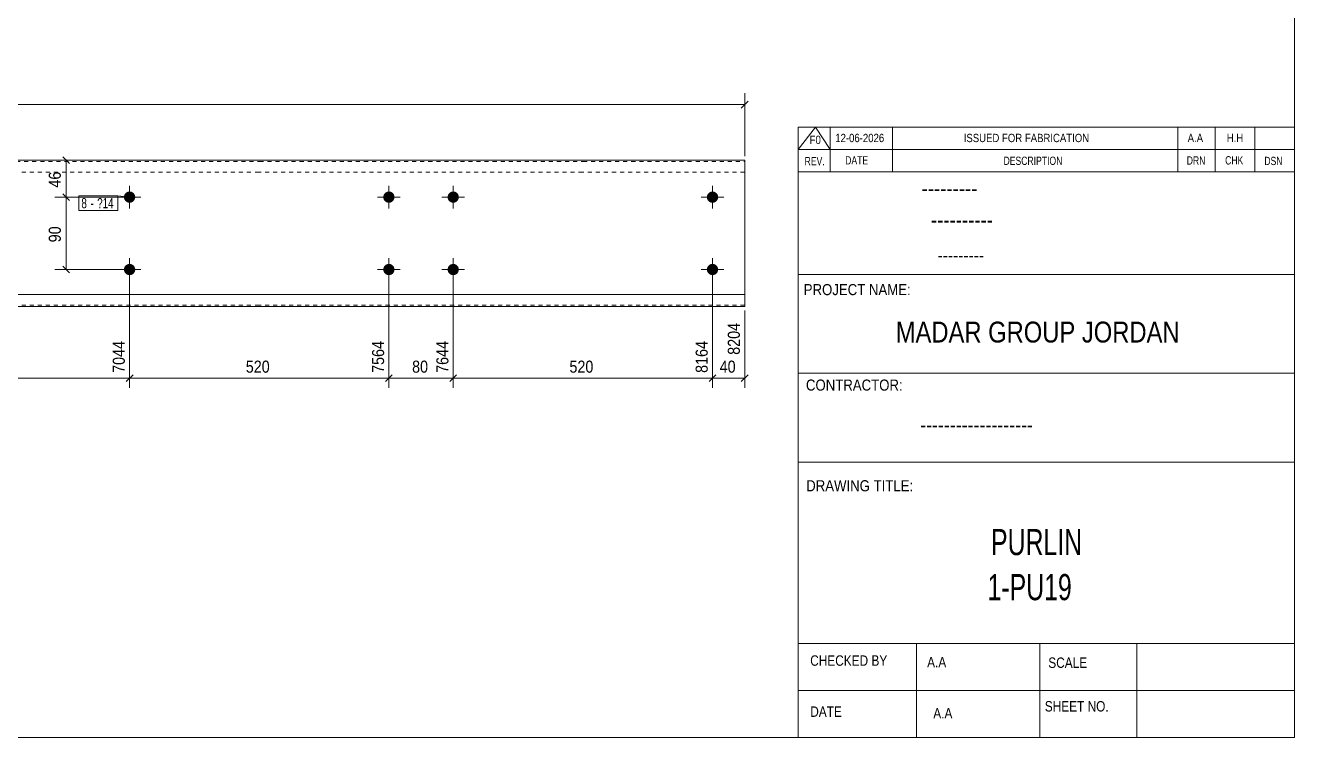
# Model space of a CAD drawing. Header units: millimetres. Extents: x 2 to 579, y 1 to 405.
# Drawn here: x 263.3 to 579, y 5 to 182.1 of the extents above; entities that cross this region are included whole.
import ezdxf

# ---------------------------------------------------------------- set-up
doc = ezdxf.new("R2010")
doc.units = ezdxf.units.MM
doc.linetypes.add('XKITLINE00', pattern=[0])
doc.linetypes.add('XKITLINE01', pattern=[4, 1, -1, 1, -1])
for name, color, linetype, lineweight in [('Bolt', 3, 'Continuous', 0), ('BoltMark', 7, 'Continuous', 0), ('Dimensions', 7, 'Continuous', 0), ('DrawingSheet', 5, 'Continuous', 0), ('OtherObjectType', 7, 'Continuous', 0), ('Part', 2, 'Continuous', 0)]:
    doc.layers.add(name, color=color, linetype=linetype, lineweight=lineweight)
doc.styles.add('@ARIAL_UNICODE_MS_BOLD', font='ARIAL.TTF')
doc.styles.add('ARIAL', font='ARIAL.TTF')
doc.styles.add('ARIAL_NARROW', font='ARIALN.TTF')
doc.styles.add('COMIC_SANS_MS_BOLD', font='COMICBD.TTF')
doc.styles.add('SWIS721_EX_BT', font='ARIAL.TTF')
doc.styles.add('SWISSE', font='ARIAL.TTF')

# ---------------------------------------------------------------- blocks, each defined once
blk = doc.blocks.new('*A4')
at = {"layer": 'Bolt'}
for points in [[(355.14, 139.35), (355.14, 139.31), (355.14, 139.28), (355.14, 139.24), (355.13, 139.21), (355.13, 139.17), (355.12, 139.14), (355.12, 139.11), (355.11, 139.07), (355.1, 139.04), (355.09, 139.01), (355.09, 138.97), (355.07, 138.94), (355.06, 138.91), (355.05, 138.88), (355.04, 138.84), (355.03, 138.81), (355.01, 138.78), (355, 138.75), (354.98, 138.72), (354.96, 138.69), (354.95, 138.66), (354.93, 138.63), (354.91, 138.6), (354.89, 138.57), (354.87, 138.55), (354.85, 138.52), (354.83, 138.49), (354.81, 138.47), (354.78, 138.44), (354.76, 138.41), (354.74, 138.39), (354.71, 138.37), (354.69, 138.34), (354.66, 138.32), (354.63, 138.3), (354.61, 138.28), (354.58, 138.25), (354.55, 138.23), (354.52, 138.22), (354.49, 138.2), (354.47, 138.18), (354.44, 138.16), (354.41, 138.14), (354.37, 138.13), (354.34, 138.11), (354.31, 138.1), (354.28, 138.09), (354.25, 138.07), (354.22, 138.06), (354.18, 138.05), (354.15, 138.04), (354.12, 138.03), (354.09, 138.02), (354.05, 138.01), (354.02, 138.01), (353.98, 138), (353.95, 137.99), (353.92, 137.99), (353.88, 137.99), (353.85, 137.98), (353.81, 137.98), (353.78, 137.98), (353.75, 137.98), (353.71, 137.98), (353.68, 137.98), (353.64, 137.98), (353.61, 137.99), (353.57, 137.99), (353.54, 137.99), (353.51, 138), (353.47, 138.01), (353.44, 138.01), (353.41, 138.02), (353.37, 138.03), (353.34, 138.04), (353.31, 138.05), (353.27, 138.06), (353.24, 138.07), (353.21, 138.09), (353.18, 138.1), (353.15, 138.11), (353.12, 138.13), (353.09, 138.14), (353.06, 138.16), (353.03, 138.18), (353, 138.2), (352.97, 138.22), (352.94, 138.23), (352.91, 138.25), (352.88, 138.28), (352.86, 138.3), (352.83, 138.32), (352.81, 138.34), (352.78, 138.37), (352.76, 138.39), (352.73, 138.41), (352.71, 138.44), (352.69, 138.47), (352.66, 138.49), (352.64, 138.52), (352.62, 138.55), (352.6, 138.57), (352.58, 138.6), (352.56, 138.63), (352.54, 138.66), (352.53, 138.69), (352.51, 138.72), (352.49, 138.75), (352.48, 138.78), (352.47, 138.81), (352.45, 138.84), (352.44, 138.88), (352.43, 138.91), (352.42, 138.94), (352.41, 138.97), (352.4, 139.01), (352.39, 139.04), (352.38, 139.07), (352.37, 139.11), (352.37, 139.14), (352.36, 139.17), (352.36, 139.21), (352.35, 139.24), (352.35, 139.28), (352.35, 139.31), (352.35, 139.35), (352.35, 139.38), (352.35, 139.41), (352.35, 139.45), (352.35, 139.48), (352.35, 139.52), (352.36, 139.55), (352.36, 139.58), (352.37, 139.62), (352.37, 139.65), (352.38, 139.69), (352.39, 139.72), (352.4, 139.75), (352.41, 139.79), (352.42, 139.82), (352.43, 139.85), (352.44, 139.88), (352.45, 139.92), (352.47, 139.95), (352.48, 139.98), (352.49, 140.01), (352.51, 140.04), (352.53, 140.07), (352.54, 140.1), (352.56, 140.13), (352.58, 140.16), (352.6, 140.19), (352.62, 140.21), (352.64, 140.24), (352.66, 140.27), (352.69, 140.29), (352.71, 140.32), (352.73, 140.34), (352.76, 140.37), (352.78, 140.39), (352.81, 140.42), (352.83, 140.44), (352.86, 140.46), (352.88, 140.48), (352.91, 140.5), (352.94, 140.52), (352.97, 140.54), (353, 140.56), (353.03, 140.58), (353.06, 140.6), (353.09, 140.61), (353.12, 140.63), (353.15, 140.65), (353.18, 140.66), (353.21, 140.67), (353.24, 140.69), (353.27, 140.7), (353.31, 140.71), (353.34, 140.72), (353.37, 140.73), (353.41, 140.74), (353.44, 140.75), (353.47, 140.75), (353.51, 140.76), (353.54, 140.76), (353.57, 140.77), (353.61, 140.77), (353.64, 140.78), (353.68, 140.78), (353.71, 140.78), (353.75, 140.78), (353.78, 140.78), (353.81, 140.78), (353.85, 140.78), (353.88, 140.77), (353.92, 140.77), (353.95, 140.76), (353.98, 140.76), (354.02, 140.75), (354.05, 140.75), (354.09, 140.74), (354.12, 140.73), (354.15, 140.72), (354.18, 140.71), (354.22, 140.7), (354.25, 140.69), (354.28, 140.67), (354.31, 140.66), (354.34, 140.65), (354.37, 140.63), (354.41, 140.61), (354.44, 140.6), (354.47, 140.58), (354.49, 140.56), (354.52, 140.54), (354.55, 140.52), (354.58, 140.5), (354.61, 140.48), (354.63, 140.46), (354.66, 140.44), (354.69, 140.42), (354.71, 140.39), (354.74, 140.37), (354.76, 140.34), (354.78, 140.32), (354.81, 140.29), (354.83, 140.27), (354.85, 140.24), (354.87, 140.21), (354.89, 140.19), (354.91, 140.16), (354.93, 140.13), (354.95, 140.1), (354.96, 140.07), (354.98, 140.04), (355, 140.01), (355.01, 139.98), (355.03, 139.95), (355.04, 139.92), (355.05, 139.88), (355.06, 139.85), (355.07, 139.82), (355.09, 139.79), (355.09, 139.75), (355.1, 139.72), (355.11, 139.69), (355.12, 139.65), (355.12, 139.62), (355.13, 139.58), (355.13, 139.55), (355.14, 139.52), (355.14, 139.48), (355.14, 139.45), (355.14, 139.41), (355.15, 139.38)], [(371.14, 139.35), (371.14, 139.31), (371.14, 139.28), (371.14, 139.24), (371.13, 139.21), (371.13, 139.17), (371.12, 139.14), (371.12, 139.11), (371.11, 139.07), (371.1, 139.04), (371.09, 139.01), (371.09, 138.97), (371.07, 138.94), (371.06, 138.91), (371.05, 138.88), (371.04, 138.84), (371.03, 138.81), (371.01, 138.78), (371, 138.75), (370.98, 138.72), (370.96, 138.69), (370.95, 138.66), (370.93, 138.63), (370.91, 138.6), (370.89, 138.57), (370.87, 138.55), (370.85, 138.52), (370.83, 138.49), (370.81, 138.47), (370.78, 138.44), (370.76, 138.41), (370.74, 138.39), (370.71, 138.37), (370.69, 138.34), (370.66, 138.32), (370.63, 138.3), (370.61, 138.28), (370.58, 138.25), (370.55, 138.23), (370.52, 138.22), (370.49, 138.2), (370.47, 138.18), (370.44, 138.16), (370.41, 138.14), (370.37, 138.13), (370.34, 138.11), (370.31, 138.1), (370.28, 138.09), (370.25, 138.07), (370.22, 138.06), (370.18, 138.05), (370.15, 138.04), (370.12, 138.03), (370.09, 138.02), (370.05, 138.01), (370.02, 138.01), (369.98, 138), (369.95, 137.99), (369.92, 137.99), (369.88, 137.99), (369.85, 137.98), (369.81, 137.98), (369.78, 137.98), (369.75, 137.98), (369.71, 137.98), (369.68, 137.98), (369.64, 137.98), (369.61, 137.99), (369.57, 137.99), (369.54, 137.99), (369.51, 138), (369.47, 138.01), (369.44, 138.01), (369.41, 138.02), (369.37, 138.03), (369.34, 138.04), (369.31, 138.05), (369.27, 138.06), (369.24, 138.07), (369.21, 138.09), (369.18, 138.1), (369.15, 138.11), (369.12, 138.13), (369.09, 138.14), (369.06, 138.16), (369.03, 138.18), (369, 138.2), (368.97, 138.22), (368.94, 138.23), (368.91, 138.25), (368.88, 138.28), (368.86, 138.3), (368.83, 138.32), (368.81, 138.34), (368.78, 138.37), (368.76, 138.39), (368.73, 138.41), (368.71, 138.44), (368.69, 138.47), (368.66, 138.49), (368.64, 138.52), (368.62, 138.55), (368.6, 138.57), (368.58, 138.6), (368.56, 138.63), (368.54, 138.66), (368.53, 138.69), (368.51, 138.72), (368.49, 138.75), (368.48, 138.78), (368.47, 138.81), (368.45, 138.84), (368.44, 138.88), (368.43, 138.91), (368.42, 138.94), (368.41, 138.97), (368.4, 139.01), (368.39, 139.04), (368.38, 139.07), (368.37, 139.11), (368.37, 139.14), (368.36, 139.17), (368.36, 139.21), (368.35, 139.24), (368.35, 139.28), (368.35, 139.31), (368.35, 139.35), (368.35, 139.38), (368.35, 139.41), (368.35, 139.45), (368.35, 139.48), (368.35, 139.52), (368.36, 139.55), (368.36, 139.58), (368.37, 139.62), (368.37, 139.65), (368.38, 139.69), (368.39, 139.72), (368.4, 139.75), (368.41, 139.79), (368.42, 139.82), (368.43, 139.85), (368.44, 139.88), (368.45, 139.92), (368.47, 139.95), (368.48, 139.98), (368.49, 140.01), (368.51, 140.04), (368.53, 140.07), (368.54, 140.1), (368.56, 140.13), (368.58, 140.16), (368.6, 140.19), (368.62, 140.21), (368.64, 140.24), (368.66, 140.27), (368.69, 140.29), (368.71, 140.32), (368.73, 140.34), (368.76, 140.37), (368.78, 140.39), (368.81, 140.42), (368.83, 140.44), (368.86, 140.46), (368.88, 140.48), (368.91, 140.5), (368.94, 140.52), (368.97, 140.54), (369, 140.56), (369.03, 140.58), (369.06, 140.6), (369.09, 140.61), (369.12, 140.63), (369.15, 140.65), (369.18, 140.66), (369.21, 140.67), (369.24, 140.69), (369.27, 140.7), (369.31, 140.71), (369.34, 140.72), (369.37, 140.73), (369.41, 140.74), (369.44, 140.75), (369.47, 140.75), (369.51, 140.76), (369.54, 140.76), (369.57, 140.77), (369.61, 140.77), (369.64, 140.78), (369.68, 140.78), (369.71, 140.78), (369.75, 140.78), (369.78, 140.78), (369.81, 140.78), (369.85, 140.78), (369.88, 140.77), (369.92, 140.77), (369.95, 140.76), (369.98, 140.76), (370.02, 140.75), (370.05, 140.75), (370.09, 140.74), (370.12, 140.73), (370.15, 140.72), (370.18, 140.71), (370.22, 140.7), (370.25, 140.69), (370.28, 140.67), (370.31, 140.66), (370.34, 140.65), (370.37, 140.63), (370.41, 140.61), (370.44, 140.6), (370.47, 140.58), (370.49, 140.56), (370.52, 140.54), (370.55, 140.52), (370.58, 140.5), (370.61, 140.48), (370.63, 140.46), (370.66, 140.44), (370.69, 140.42), (370.71, 140.39), (370.74, 140.37), (370.76, 140.34), (370.78, 140.32), (370.81, 140.29), (370.83, 140.27), (370.85, 140.24), (370.87, 140.21), (370.89, 140.19), (370.91, 140.16), (370.93, 140.13), (370.95, 140.1), (370.96, 140.07), (370.98, 140.04), (371, 140.01), (371.01, 139.98), (371.03, 139.95), (371.04, 139.92), (371.05, 139.88), (371.06, 139.85), (371.07, 139.82), (371.09, 139.79), (371.09, 139.75), (371.1, 139.72), (371.11, 139.69), (371.12, 139.65), (371.12, 139.62), (371.13, 139.58), (371.13, 139.55), (371.14, 139.52), (371.14, 139.48), (371.14, 139.45), (371.14, 139.41), (371.15, 139.38)], [(355.14, 121.35), (355.14, 121.31), (355.14, 121.28), (355.14, 121.24), (355.13, 121.21), (355.13, 121.17), (355.12, 121.14), (355.12, 121.11), (355.11, 121.07), (355.1, 121.04), (355.09, 121.01), (355.09, 120.97), (355.07, 120.94), (355.06, 120.91), (355.05, 120.88), (355.04, 120.84), (355.03, 120.81), (355.01, 120.78), (355, 120.75), (354.98, 120.72), (354.96, 120.69), (354.95, 120.66), (354.93, 120.63), (354.91, 120.6), (354.89, 120.57), (354.87, 120.55), (354.85, 120.52), (354.83, 120.49), (354.81, 120.47), (354.78, 120.44), (354.76, 120.41), (354.74, 120.39), (354.71, 120.37), (354.69, 120.34), (354.66, 120.32), (354.63, 120.3), (354.61, 120.28), (354.58, 120.25), (354.55, 120.23), (354.52, 120.22), (354.49, 120.2), (354.47, 120.18), (354.44, 120.16), (354.41, 120.14), (354.37, 120.13), (354.34, 120.11), (354.31, 120.1), (354.28, 120.09), (354.25, 120.07), (354.22, 120.06), (354.18, 120.05), (354.15, 120.04), (354.12, 120.03), (354.09, 120.02), (354.05, 120.01), (354.02, 120.01), (353.98, 120), (353.95, 119.99), (353.92, 119.99), (353.88, 119.99), (353.85, 119.98), (353.81, 119.98), (353.78, 119.98), (353.75, 119.98), (353.71, 119.98), (353.68, 119.98), (353.64, 119.98), (353.61, 119.99), (353.57, 119.99), (353.54, 119.99), (353.51, 120), (353.47, 120.01), (353.44, 120.01), (353.41, 120.02), (353.37, 120.03), (353.34, 120.04), (353.31, 120.05), (353.27, 120.06), (353.24, 120.07), (353.21, 120.09), (353.18, 120.1), (353.15, 120.11), (353.12, 120.13), (353.09, 120.14), (353.06, 120.16), (353.03, 120.18), (353, 120.2), (352.97, 120.22), (352.94, 120.23), (352.91, 120.25), (352.88, 120.28), (352.86, 120.3), (352.83, 120.32), (352.81, 120.34), (352.78, 120.37), (352.76, 120.39), (352.73, 120.41), (352.71, 120.44), (352.69, 120.47), (352.66, 120.49), (352.64, 120.52), (352.62, 120.55), (352.6, 120.57), (352.58, 120.6), (352.56, 120.63), (352.54, 120.66), (352.53, 120.69), (352.51, 120.72), (352.49, 120.75), (352.48, 120.78), (352.47, 120.81), (352.45, 120.84), (352.44, 120.88), (352.43, 120.91), (352.42, 120.94), (352.41, 120.97), (352.4, 121.01), (352.39, 121.04), (352.38, 121.07), (352.37, 121.11), (352.37, 121.14), (352.36, 121.17), (352.36, 121.21), (352.35, 121.24), (352.35, 121.28), (352.35, 121.31), (352.35, 121.35), (352.35, 121.38), (352.35, 121.41), (352.35, 121.45), (352.35, 121.48), (352.35, 121.52), (352.36, 121.55), (352.36, 121.58), (352.37, 121.62), (352.37, 121.65), (352.38, 121.69), (352.39, 121.72), (352.4, 121.75), (352.41, 121.79), (352.42, 121.82), (352.43, 121.85), (352.44, 121.88), (352.45, 121.92), (352.47, 121.95), (352.48, 121.98), (352.49, 122.01), (352.51, 122.04), (352.53, 122.07), (352.54, 122.1), (352.56, 122.13), (352.58, 122.16), (352.6, 122.19), (352.62, 122.21), (352.64, 122.24), (352.66, 122.27), (352.69, 122.29), (352.71, 122.32), (352.73, 122.34), (352.76, 122.37), (352.78, 122.39), (352.81, 122.42), (352.83, 122.44), (352.86, 122.46), (352.88, 122.48), (352.91, 122.5), (352.94, 122.52), (352.97, 122.54), (353, 122.56), (353.03, 122.58), (353.06, 122.6), (353.09, 122.61), (353.12, 122.63), (353.15, 122.65), (353.18, 122.66), (353.21, 122.67), (353.24, 122.69), (353.27, 122.7), (353.31, 122.71), (353.34, 122.72), (353.37, 122.73), (353.41, 122.74), (353.44, 122.75), (353.47, 122.75), (353.51, 122.76), (353.54, 122.76), (353.57, 122.77), (353.61, 122.77), (353.64, 122.78), (353.68, 122.78), (353.71, 122.78), (353.75, 122.78), (353.78, 122.78), (353.81, 122.78), (353.85, 122.78), (353.88, 122.77), (353.92, 122.77), (353.95, 122.76), (353.98, 122.76), (354.02, 122.75), (354.05, 122.75), (354.09, 122.74), (354.12, 122.73), (354.15, 122.72), (354.18, 122.71), (354.22, 122.7), (354.25, 122.69), (354.28, 122.67), (354.31, 122.66), (354.34, 122.65), (354.37, 122.63), (354.41, 122.61), (354.44, 122.6), (354.47, 122.58), (354.49, 122.56), (354.52, 122.54), (354.55, 122.52), (354.58, 122.5), (354.61, 122.48), (354.63, 122.46), (354.66, 122.44), (354.69, 122.42), (354.71, 122.39), (354.74, 122.37), (354.76, 122.34), (354.78, 122.32), (354.81, 122.29), (354.83, 122.27), (354.85, 122.24), (354.87, 122.21), (354.89, 122.19), (354.91, 122.16), (354.93, 122.13), (354.95, 122.1), (354.96, 122.07), (354.98, 122.04), (355, 122.01), (355.01, 121.98), (355.03, 121.95), (355.04, 121.92), (355.05, 121.88), (355.06, 121.85), (355.07, 121.82), (355.09, 121.79), (355.09, 121.75), (355.1, 121.72), (355.11, 121.69), (355.12, 121.65), (355.12, 121.62), (355.13, 121.58), (355.13, 121.55), (355.14, 121.52), (355.14, 121.48), (355.14, 121.45), (355.14, 121.41), (355.15, 121.38)], [(371.14, 121.35), (371.14, 121.31), (371.14, 121.28), (371.14, 121.24), (371.13, 121.21), (371.13, 121.17), (371.12, 121.14), (371.12, 121.11), (371.11, 121.07), (371.1, 121.04), (371.09, 121.01), (371.09, 120.97), (371.07, 120.94), (371.06, 120.91), (371.05, 120.88), (371.04, 120.84), (371.03, 120.81), (371.01, 120.78), (371, 120.75), (370.98, 120.72), (370.96, 120.69), (370.95, 120.66), (370.93, 120.63), (370.91, 120.6), (370.89, 120.57), (370.87, 120.55), (370.85, 120.52), (370.83, 120.49), (370.81, 120.47), (370.78, 120.44), (370.76, 120.41), (370.74, 120.39), (370.71, 120.37), (370.69, 120.34), (370.66, 120.32), (370.63, 120.3), (370.61, 120.28), (370.58, 120.25), (370.55, 120.23), (370.52, 120.22), (370.49, 120.2), (370.47, 120.18), (370.44, 120.16), (370.41, 120.14), (370.37, 120.13), (370.34, 120.11), (370.31, 120.1), (370.28, 120.09), (370.25, 120.07), (370.22, 120.06), (370.18, 120.05), (370.15, 120.04), (370.12, 120.03), (370.09, 120.02), (370.05, 120.01), (370.02, 120.01), (369.98, 120), (369.95, 119.99), (369.92, 119.99), (369.88, 119.99), (369.85, 119.98), (369.81, 119.98), (369.78, 119.98), (369.75, 119.98), (369.71, 119.98), (369.68, 119.98), (369.64, 119.98), (369.61, 119.99), (369.57, 119.99), (369.54, 119.99), (369.51, 120), (369.47, 120.01), (369.44, 120.01), (369.41, 120.02), (369.37, 120.03), (369.34, 120.04), (369.31, 120.05), (369.27, 120.06), (369.24, 120.07), (369.21, 120.09), (369.18, 120.1), (369.15, 120.11), (369.12, 120.13), (369.09, 120.14), (369.06, 120.16), (369.03, 120.18), (369, 120.2), (368.97, 120.22), (368.94, 120.23), (368.91, 120.25), (368.88, 120.28), (368.86, 120.3), (368.83, 120.32), (368.81, 120.34), (368.78, 120.37), (368.76, 120.39), (368.73, 120.41), (368.71, 120.44), (368.69, 120.47), (368.66, 120.49), (368.64, 120.52), (368.62, 120.55), (368.6, 120.57), (368.58, 120.6), (368.56, 120.63), (368.54, 120.66), (368.53, 120.69), (368.51, 120.72), (368.49, 120.75), (368.48, 120.78), (368.47, 120.81), (368.45, 120.84), (368.44, 120.88), (368.43, 120.91), (368.42, 120.94), (368.41, 120.97), (368.4, 121.01), (368.39, 121.04), (368.38, 121.07), (368.37, 121.11), (368.37, 121.14), (368.36, 121.17), (368.36, 121.21), (368.35, 121.24), (368.35, 121.28), (368.35, 121.31), (368.35, 121.35), (368.35, 121.38), (368.35, 121.41), (368.35, 121.45), (368.35, 121.48), (368.35, 121.52), (368.36, 121.55), (368.36, 121.58), (368.37, 121.62), (368.37, 121.65), (368.38, 121.69), (368.39, 121.72), (368.4, 121.75), (368.41, 121.79), (368.42, 121.82), (368.43, 121.85), (368.44, 121.88), (368.45, 121.92), (368.47, 121.95), (368.48, 121.98), (368.49, 122.01), (368.51, 122.04), (368.53, 122.07), (368.54, 122.1), (368.56, 122.13), (368.58, 122.16), (368.6, 122.19), (368.62, 122.21), (368.64, 122.24), (368.66, 122.27), (368.69, 122.29), (368.71, 122.32), (368.73, 122.34), (368.76, 122.37), (368.78, 122.39), (368.81, 122.42), (368.83, 122.44), (368.86, 122.46), (368.88, 122.48), (368.91, 122.5), (368.94, 122.52), (368.97, 122.54), (369, 122.56), (369.03, 122.58), (369.06, 122.6), (369.09, 122.61), (369.12, 122.63), (369.15, 122.65), (369.18, 122.66), (369.21, 122.67), (369.24, 122.69), (369.27, 122.7), (369.31, 122.71), (369.34, 122.72), (369.37, 122.73), (369.41, 122.74), (369.44, 122.75), (369.47, 122.75), (369.51, 122.76), (369.54, 122.76), (369.57, 122.77), (369.61, 122.77), (369.64, 122.78), (369.68, 122.78), (369.71, 122.78), (369.75, 122.78), (369.78, 122.78), (369.81, 122.78), (369.85, 122.78), (369.88, 122.77), (369.92, 122.77), (369.95, 122.76), (369.98, 122.76), (370.02, 122.75), (370.05, 122.75), (370.09, 122.74), (370.12, 122.73), (370.15, 122.72), (370.18, 122.71), (370.22, 122.7), (370.25, 122.69), (370.28, 122.67), (370.31, 122.66), (370.34, 122.65), (370.37, 122.63), (370.41, 122.61), (370.44, 122.6), (370.47, 122.58), (370.49, 122.56), (370.52, 122.54), (370.55, 122.52), (370.58, 122.5), (370.61, 122.48), (370.63, 122.46), (370.66, 122.44), (370.69, 122.42), (370.71, 122.39), (370.74, 122.37), (370.76, 122.34), (370.78, 122.32), (370.81, 122.29), (370.83, 122.27), (370.85, 122.24), (370.87, 122.21), (370.89, 122.19), (370.91, 122.16), (370.93, 122.13), (370.95, 122.1), (370.96, 122.07), (370.98, 122.04), (371, 122.01), (371.01, 121.98), (371.03, 121.95), (371.04, 121.92), (371.05, 121.88), (371.06, 121.85), (371.07, 121.82), (371.09, 121.79), (371.09, 121.75), (371.1, 121.72), (371.11, 121.69), (371.12, 121.65), (371.12, 121.62), (371.13, 121.58), (371.13, 121.55), (371.14, 121.52), (371.14, 121.48), (371.14, 121.45), (371.14, 121.41), (371.15, 121.38)]]:
    blk.add_hatch(color=3, dxfattribs=at).paths.add_polyline_path(points, flags=17)
at = {"layer": 'Bolt', "color": 3, "linetype": 'XKITLINE00', "lineweight": 0}
for p, q in [((353.75, 142.18), (353.75, 136.58)), ((369.75, 142.18), (369.75, 136.58)), ((356.55, 139.38), (350.95, 139.38)), ((372.55, 139.38), (366.95, 139.38)), ((353.75, 124.18), (353.75, 118.58)), ((369.75, 124.18), (369.75, 118.58)), ((356.55, 121.38), (350.95, 121.38)), ((372.55, 121.38), (366.95, 121.38))]:
    blk.add_line(p, q, dxfattribs=at)
blk = doc.blocks.new('*A5')
at = {"layer": 'Bolt'}
for points in [[(290.66, 139.35), (290.66, 139.31), (290.65, 139.28), (290.65, 139.24), (290.65, 139.21), (290.64, 139.17), (290.64, 139.14), (290.63, 139.11), (290.62, 139.07), (290.62, 139.04), (290.61, 139.01), (290.6, 138.97), (290.59, 138.94), (290.58, 138.91), (290.56, 138.88), (290.55, 138.84), (290.54, 138.81), (290.52, 138.78), (290.51, 138.75), (290.49, 138.72), (290.48, 138.69), (290.46, 138.66), (290.44, 138.63), (290.42, 138.6), (290.4, 138.57), (290.38, 138.55), (290.36, 138.52), (290.34, 138.49), (290.32, 138.47), (290.29, 138.44), (290.27, 138.41), (290.25, 138.39), (290.22, 138.37), (290.2, 138.34), (290.17, 138.32), (290.15, 138.3), (290.12, 138.28), (290.09, 138.25), (290.06, 138.23), (290.04, 138.22), (290.01, 138.2), (289.98, 138.18), (289.95, 138.16), (289.92, 138.14), (289.89, 138.13), (289.86, 138.11), (289.82, 138.1), (289.79, 138.09), (289.76, 138.07), (289.73, 138.06), (289.7, 138.05), (289.66, 138.04), (289.63, 138.03), (289.6, 138.02), (289.56, 138.01), (289.53, 138.01), (289.5, 138), (289.46, 137.99), (289.43, 137.99), (289.39, 137.99), (289.36, 137.98), (289.33, 137.98), (289.29, 137.98), (289.26, 137.98), (289.22, 137.98), (289.19, 137.98), (289.15, 137.98), (289.12, 137.99), (289.09, 137.99), (289.05, 137.99), (289.02, 138), (288.98, 138.01), (288.95, 138.01), (288.92, 138.02), (288.88, 138.03), (288.85, 138.04), (288.82, 138.05), (288.79, 138.06), (288.75, 138.07), (288.72, 138.09), (288.69, 138.1), (288.66, 138.11), (288.63, 138.13), (288.6, 138.14), (288.57, 138.16), (288.54, 138.18), (288.51, 138.2), (288.48, 138.22), (288.45, 138.23), (288.42, 138.25), (288.4, 138.28), (288.37, 138.3), (288.34, 138.32), (288.32, 138.34), (288.29, 138.37), (288.27, 138.39), (288.24, 138.41), (288.22, 138.44), (288.2, 138.47), (288.18, 138.49), (288.15, 138.52), (288.13, 138.55), (288.11, 138.57), (288.09, 138.6), (288.07, 138.63), (288.06, 138.66), (288.04, 138.69), (288.02, 138.72), (288.01, 138.75), (287.99, 138.78), (287.98, 138.81), (287.96, 138.84), (287.95, 138.88), (287.94, 138.91), (287.93, 138.94), (287.92, 138.97), (287.91, 139.01), (287.9, 139.04), (287.89, 139.07), (287.88, 139.11), (287.88, 139.14), (287.87, 139.17), (287.87, 139.21), (287.86, 139.24), (287.86, 139.28), (287.86, 139.31), (287.86, 139.35), (287.86, 139.38), (287.86, 139.41), (287.86, 139.45), (287.86, 139.48), (287.86, 139.52), (287.87, 139.55), (287.87, 139.58), (287.88, 139.62), (287.88, 139.65), (287.89, 139.69), (287.9, 139.72), (287.91, 139.75), (287.92, 139.79), (287.93, 139.82), (287.94, 139.85), (287.95, 139.88), (287.96, 139.92), (287.98, 139.95), (287.99, 139.98), (288.01, 140.01), (288.02, 140.04), (288.04, 140.07), (288.06, 140.1), (288.07, 140.13), (288.09, 140.16), (288.11, 140.19), (288.13, 140.21), (288.15, 140.24), (288.18, 140.27), (288.2, 140.29), (288.22, 140.32), (288.24, 140.34), (288.27, 140.37), (288.29, 140.39), (288.32, 140.42), (288.34, 140.44), (288.37, 140.46), (288.4, 140.48), (288.42, 140.5), (288.45, 140.52), (288.48, 140.54), (288.51, 140.56), (288.54, 140.58), (288.57, 140.6), (288.6, 140.61), (288.63, 140.63), (288.66, 140.65), (288.69, 140.66), (288.72, 140.67), (288.75, 140.69), (288.79, 140.7), (288.82, 140.71), (288.85, 140.72), (288.88, 140.73), (288.92, 140.74), (288.95, 140.75), (288.98, 140.75), (289.02, 140.76), (289.05, 140.76), (289.09, 140.77), (289.12, 140.77), (289.15, 140.78), (289.19, 140.78), (289.22, 140.78), (289.26, 140.78), (289.29, 140.78), (289.33, 140.78), (289.36, 140.78), (289.39, 140.77), (289.43, 140.77), (289.46, 140.76), (289.5, 140.76), (289.53, 140.75), (289.56, 140.75), (289.6, 140.74), (289.63, 140.73), (289.66, 140.72), (289.7, 140.71), (289.73, 140.7), (289.76, 140.69), (289.79, 140.67), (289.82, 140.66), (289.86, 140.65), (289.89, 140.63), (289.92, 140.61), (289.95, 140.6), (289.98, 140.58), (290.01, 140.56), (290.04, 140.54), (290.06, 140.52), (290.09, 140.5), (290.12, 140.48), (290.15, 140.46), (290.17, 140.44), (290.2, 140.42), (290.22, 140.39), (290.25, 140.37), (290.27, 140.34), (290.29, 140.32), (290.32, 140.29), (290.34, 140.27), (290.36, 140.24), (290.38, 140.21), (290.4, 140.19), (290.42, 140.16), (290.44, 140.13), (290.46, 140.1), (290.48, 140.07), (290.49, 140.04), (290.51, 140.01), (290.52, 139.98), (290.54, 139.95), (290.55, 139.92), (290.56, 139.88), (290.58, 139.85), (290.59, 139.82), (290.6, 139.79), (290.61, 139.75), (290.62, 139.72), (290.62, 139.69), (290.63, 139.65), (290.64, 139.62), (290.64, 139.58), (290.65, 139.55), (290.65, 139.52), (290.65, 139.48), (290.66, 139.45), (290.66, 139.41), (290.66, 139.38)], [(435.63, 139.35), (435.63, 139.31), (435.63, 139.28), (435.63, 139.24), (435.62, 139.21), (435.62, 139.17), (435.61, 139.14), (435.61, 139.11), (435.6, 139.07), (435.59, 139.04), (435.58, 139.01), (435.57, 138.97), (435.56, 138.94), (435.55, 138.91), (435.54, 138.88), (435.53, 138.84), (435.51, 138.81), (435.5, 138.78), (435.48, 138.75), (435.47, 138.72), (435.45, 138.69), (435.43, 138.66), (435.42, 138.63), (435.4, 138.6), (435.38, 138.57), (435.36, 138.55), (435.34, 138.52), (435.32, 138.49), (435.29, 138.47), (435.27, 138.44), (435.25, 138.41), (435.22, 138.39), (435.2, 138.37), (435.17, 138.34), (435.15, 138.32), (435.12, 138.3), (435.09, 138.28), (435.07, 138.25), (435.04, 138.23), (435.01, 138.22), (434.98, 138.2), (434.95, 138.18), (434.92, 138.16), (434.89, 138.14), (434.86, 138.13), (434.83, 138.11), (434.8, 138.1), (434.77, 138.09), (434.74, 138.07), (434.7, 138.06), (434.67, 138.05), (434.64, 138.04), (434.61, 138.03), (434.57, 138.02), (434.54, 138.01), (434.51, 138.01), (434.47, 138), (434.44, 137.99), (434.4, 137.99), (434.37, 137.99), (434.34, 137.98), (434.3, 137.98), (434.27, 137.98), (434.23, 137.98), (434.2, 137.98), (434.16, 137.98), (434.13, 137.98), (434.1, 137.99), (434.06, 137.99), (434.03, 137.99), (433.99, 138), (433.96, 138.01), (433.93, 138.01), (433.89, 138.02), (433.86, 138.03), (433.83, 138.04), (433.79, 138.05), (433.76, 138.06), (433.73, 138.07), (433.7, 138.09), (433.67, 138.1), (433.63, 138.11), (433.6, 138.13), (433.57, 138.14), (433.54, 138.16), (433.51, 138.18), (433.48, 138.2), (433.46, 138.22), (433.43, 138.23), (433.4, 138.25), (433.37, 138.28), (433.35, 138.3), (433.32, 138.32), (433.29, 138.34), (433.27, 138.37), (433.24, 138.39), (433.22, 138.41), (433.2, 138.44), (433.17, 138.47), (433.15, 138.49), (433.13, 138.52), (433.11, 138.55), (433.09, 138.57), (433.07, 138.6), (433.05, 138.63), (433.03, 138.66), (433.02, 138.69), (433, 138.72), (432.98, 138.75), (432.97, 138.78), (432.95, 138.81), (432.94, 138.84), (432.93, 138.88), (432.92, 138.91), (432.9, 138.94), (432.89, 138.97), (432.88, 139.01), (432.88, 139.04), (432.87, 139.07), (432.86, 139.11), (432.85, 139.14), (432.85, 139.17), (432.84, 139.21), (432.84, 139.24), (432.84, 139.28), (432.83, 139.31), (432.83, 139.35), (432.83, 139.38), (432.83, 139.41), (432.83, 139.45), (432.84, 139.48), (432.84, 139.52), (432.84, 139.55), (432.85, 139.58), (432.85, 139.62), (432.86, 139.65), (432.87, 139.69), (432.88, 139.72), (432.88, 139.75), (432.89, 139.79), (432.9, 139.82), (432.92, 139.85), (432.93, 139.88), (432.94, 139.92), (432.95, 139.95), (432.97, 139.98), (432.98, 140.01), (433, 140.04), (433.02, 140.07), (433.03, 140.1), (433.05, 140.13), (433.07, 140.16), (433.09, 140.19), (433.11, 140.21), (433.13, 140.24), (433.15, 140.27), (433.17, 140.29), (433.2, 140.32), (433.22, 140.34), (433.24, 140.37), (433.27, 140.39), (433.29, 140.42), (433.32, 140.44), (433.35, 140.46), (433.37, 140.48), (433.4, 140.5), (433.43, 140.52), (433.46, 140.54), (433.48, 140.56), (433.51, 140.58), (433.54, 140.6), (433.57, 140.61), (433.6, 140.63), (433.63, 140.65), (433.67, 140.66), (433.7, 140.67), (433.73, 140.69), (433.76, 140.7), (433.79, 140.71), (433.83, 140.72), (433.86, 140.73), (433.89, 140.74), (433.93, 140.75), (433.96, 140.75), (433.99, 140.76), (434.03, 140.76), (434.06, 140.77), (434.1, 140.77), (434.13, 140.78), (434.16, 140.78), (434.2, 140.78), (434.23, 140.78), (434.27, 140.78), (434.3, 140.78), (434.34, 140.78), (434.37, 140.77), (434.4, 140.77), (434.44, 140.76), (434.47, 140.76), (434.51, 140.75), (434.54, 140.75), (434.57, 140.74), (434.61, 140.73), (434.64, 140.72), (434.67, 140.71), (434.7, 140.7), (434.74, 140.69), (434.77, 140.67), (434.8, 140.66), (434.83, 140.65), (434.86, 140.63), (434.89, 140.61), (434.92, 140.6), (434.95, 140.58), (434.98, 140.56), (435.01, 140.54), (435.04, 140.52), (435.07, 140.5), (435.09, 140.48), (435.12, 140.46), (435.15, 140.44), (435.17, 140.42), (435.2, 140.39), (435.22, 140.37), (435.25, 140.34), (435.27, 140.32), (435.29, 140.29), (435.32, 140.27), (435.34, 140.24), (435.36, 140.21), (435.38, 140.19), (435.4, 140.16), (435.42, 140.13), (435.43, 140.1), (435.45, 140.07), (435.47, 140.04), (435.48, 140.01), (435.5, 139.98), (435.51, 139.95), (435.53, 139.92), (435.54, 139.88), (435.55, 139.85), (435.56, 139.82), (435.57, 139.79), (435.58, 139.75), (435.59, 139.72), (435.6, 139.69), (435.61, 139.65), (435.61, 139.62), (435.62, 139.58), (435.62, 139.55), (435.63, 139.52), (435.63, 139.48), (435.63, 139.45), (435.63, 139.41), (435.63, 139.38)], [(290.66, 121.35), (290.66, 121.31), (290.65, 121.28), (290.65, 121.24), (290.65, 121.21), (290.64, 121.17), (290.64, 121.14), (290.63, 121.11), (290.62, 121.07), (290.62, 121.04), (290.61, 121.01), (290.6, 120.97), (290.59, 120.94), (290.58, 120.91), (290.56, 120.88), (290.55, 120.84), (290.54, 120.81), (290.52, 120.78), (290.51, 120.75), (290.49, 120.72), (290.48, 120.69), (290.46, 120.66), (290.44, 120.63), (290.42, 120.6), (290.4, 120.57), (290.38, 120.55), (290.36, 120.52), (290.34, 120.49), (290.32, 120.47), (290.29, 120.44), (290.27, 120.41), (290.25, 120.39), (290.22, 120.37), (290.2, 120.34), (290.17, 120.32), (290.15, 120.3), (290.12, 120.28), (290.09, 120.25), (290.06, 120.23), (290.04, 120.22), (290.01, 120.2), (289.98, 120.18), (289.95, 120.16), (289.92, 120.14), (289.89, 120.13), (289.86, 120.11), (289.82, 120.1), (289.79, 120.09), (289.76, 120.07), (289.73, 120.06), (289.7, 120.05), (289.66, 120.04), (289.63, 120.03), (289.6, 120.02), (289.56, 120.01), (289.53, 120.01), (289.5, 120), (289.46, 119.99), (289.43, 119.99), (289.39, 119.99), (289.36, 119.98), (289.33, 119.98), (289.29, 119.98), (289.26, 119.98), (289.22, 119.98), (289.19, 119.98), (289.15, 119.98), (289.12, 119.99), (289.09, 119.99), (289.05, 119.99), (289.02, 120), (288.98, 120.01), (288.95, 120.01), (288.92, 120.02), (288.88, 120.03), (288.85, 120.04), (288.82, 120.05), (288.79, 120.06), (288.75, 120.07), (288.72, 120.09), (288.69, 120.1), (288.66, 120.11), (288.63, 120.13), (288.6, 120.14), (288.57, 120.16), (288.54, 120.18), (288.51, 120.2), (288.48, 120.22), (288.45, 120.23), (288.42, 120.25), (288.4, 120.28), (288.37, 120.3), (288.34, 120.32), (288.32, 120.34), (288.29, 120.37), (288.27, 120.39), (288.24, 120.41), (288.22, 120.44), (288.2, 120.47), (288.18, 120.49), (288.15, 120.52), (288.13, 120.55), (288.11, 120.57), (288.09, 120.6), (288.07, 120.63), (288.06, 120.66), (288.04, 120.69), (288.02, 120.72), (288.01, 120.75), (287.99, 120.78), (287.98, 120.81), (287.96, 120.84), (287.95, 120.88), (287.94, 120.91), (287.93, 120.94), (287.92, 120.97), (287.91, 121.01), (287.9, 121.04), (287.89, 121.07), (287.88, 121.11), (287.88, 121.14), (287.87, 121.17), (287.87, 121.21), (287.86, 121.24), (287.86, 121.28), (287.86, 121.31), (287.86, 121.35), (287.86, 121.38), (287.86, 121.41), (287.86, 121.45), (287.86, 121.48), (287.86, 121.52), (287.87, 121.55), (287.87, 121.58), (287.88, 121.62), (287.88, 121.65), (287.89, 121.69), (287.9, 121.72), (287.91, 121.75), (287.92, 121.79), (287.93, 121.82), (287.94, 121.85), (287.95, 121.88), (287.96, 121.92), (287.98, 121.95), (287.99, 121.98), (288.01, 122.01), (288.02, 122.04), (288.04, 122.07), (288.06, 122.1), (288.07, 122.13), (288.09, 122.16), (288.11, 122.19), (288.13, 122.21), (288.15, 122.24), (288.18, 122.27), (288.2, 122.29), (288.22, 122.32), (288.24, 122.34), (288.27, 122.37), (288.29, 122.39), (288.32, 122.42), (288.34, 122.44), (288.37, 122.46), (288.4, 122.48), (288.42, 122.5), (288.45, 122.52), (288.48, 122.54), (288.51, 122.56), (288.54, 122.58), (288.57, 122.6), (288.6, 122.61), (288.63, 122.63), (288.66, 122.65), (288.69, 122.66), (288.72, 122.67), (288.75, 122.69), (288.79, 122.7), (288.82, 122.71), (288.85, 122.72), (288.88, 122.73), (288.92, 122.74), (288.95, 122.75), (288.98, 122.75), (289.02, 122.76), (289.05, 122.76), (289.09, 122.77), (289.12, 122.77), (289.15, 122.78), (289.19, 122.78), (289.22, 122.78), (289.26, 122.78), (289.29, 122.78), (289.33, 122.78), (289.36, 122.78), (289.39, 122.77), (289.43, 122.77), (289.46, 122.76), (289.5, 122.76), (289.53, 122.75), (289.56, 122.75), (289.6, 122.74), (289.63, 122.73), (289.66, 122.72), (289.7, 122.71), (289.73, 122.7), (289.76, 122.69), (289.79, 122.67), (289.82, 122.66), (289.86, 122.65), (289.89, 122.63), (289.92, 122.61), (289.95, 122.6), (289.98, 122.58), (290.01, 122.56), (290.04, 122.54), (290.06, 122.52), (290.09, 122.5), (290.12, 122.48), (290.15, 122.46), (290.17, 122.44), (290.2, 122.42), (290.22, 122.39), (290.25, 122.37), (290.27, 122.34), (290.29, 122.32), (290.32, 122.29), (290.34, 122.27), (290.36, 122.24), (290.38, 122.21), (290.4, 122.19), (290.42, 122.16), (290.44, 122.13), (290.46, 122.1), (290.48, 122.07), (290.49, 122.04), (290.51, 122.01), (290.52, 121.98), (290.54, 121.95), (290.55, 121.92), (290.56, 121.88), (290.58, 121.85), (290.59, 121.82), (290.6, 121.79), (290.61, 121.75), (290.62, 121.72), (290.62, 121.69), (290.63, 121.65), (290.64, 121.62), (290.64, 121.58), (290.65, 121.55), (290.65, 121.52), (290.65, 121.48), (290.66, 121.45), (290.66, 121.41), (290.66, 121.38)], [(435.63, 121.35), (435.63, 121.31), (435.63, 121.28), (435.63, 121.24), (435.62, 121.21), (435.62, 121.17), (435.61, 121.14), (435.61, 121.11), (435.6, 121.07), (435.59, 121.04), (435.58, 121.01), (435.57, 120.97), (435.56, 120.94), (435.55, 120.91), (435.54, 120.88), (435.53, 120.84), (435.51, 120.81), (435.5, 120.78), (435.48, 120.75), (435.47, 120.72), (435.45, 120.69), (435.43, 120.66), (435.42, 120.63), (435.4, 120.6), (435.38, 120.57), (435.36, 120.55), (435.34, 120.52), (435.32, 120.49), (435.29, 120.47), (435.27, 120.44), (435.25, 120.41), (435.22, 120.39), (435.2, 120.37), (435.17, 120.34), (435.15, 120.32), (435.12, 120.3), (435.09, 120.28), (435.07, 120.25), (435.04, 120.23), (435.01, 120.22), (434.98, 120.2), (434.95, 120.18), (434.92, 120.16), (434.89, 120.14), (434.86, 120.13), (434.83, 120.11), (434.8, 120.1), (434.77, 120.09), (434.74, 120.07), (434.7, 120.06), (434.67, 120.05), (434.64, 120.04), (434.61, 120.03), (434.57, 120.02), (434.54, 120.01), (434.51, 120.01), (434.47, 120), (434.44, 119.99), (434.4, 119.99), (434.37, 119.99), (434.34, 119.98), (434.3, 119.98), (434.27, 119.98), (434.23, 119.98), (434.2, 119.98), (434.16, 119.98), (434.13, 119.98), (434.1, 119.99), (434.06, 119.99), (434.03, 119.99), (433.99, 120), (433.96, 120.01), (433.93, 120.01), (433.89, 120.02), (433.86, 120.03), (433.83, 120.04), (433.79, 120.05), (433.76, 120.06), (433.73, 120.07), (433.7, 120.09), (433.67, 120.1), (433.63, 120.11), (433.6, 120.13), (433.57, 120.14), (433.54, 120.16), (433.51, 120.18), (433.48, 120.2), (433.46, 120.22), (433.43, 120.23), (433.4, 120.25), (433.37, 120.28), (433.35, 120.3), (433.32, 120.32), (433.29, 120.34), (433.27, 120.37), (433.24, 120.39), (433.22, 120.41), (433.2, 120.44), (433.17, 120.47), (433.15, 120.49), (433.13, 120.52), (433.11, 120.55), (433.09, 120.57), (433.07, 120.6), (433.05, 120.63), (433.03, 120.66), (433.02, 120.69), (433, 120.72), (432.98, 120.75), (432.97, 120.78), (432.95, 120.81), (432.94, 120.84), (432.93, 120.88), (432.92, 120.91), (432.9, 120.94), (432.89, 120.97), (432.88, 121.01), (432.88, 121.04), (432.87, 121.07), (432.86, 121.11), (432.85, 121.14), (432.85, 121.17), (432.84, 121.21), (432.84, 121.24), (432.84, 121.28), (432.83, 121.31), (432.83, 121.35), (432.83, 121.38), (432.83, 121.41), (432.83, 121.45), (432.84, 121.48), (432.84, 121.52), (432.84, 121.55), (432.85, 121.58), (432.85, 121.62), (432.86, 121.65), (432.87, 121.69), (432.88, 121.72), (432.88, 121.75), (432.89, 121.79), (432.9, 121.82), (432.92, 121.85), (432.93, 121.88), (432.94, 121.92), (432.95, 121.95), (432.97, 121.98), (432.98, 122.01), (433, 122.04), (433.02, 122.07), (433.03, 122.1), (433.05, 122.13), (433.07, 122.16), (433.09, 122.19), (433.11, 122.21), (433.13, 122.24), (433.15, 122.27), (433.17, 122.29), (433.2, 122.32), (433.22, 122.34), (433.24, 122.37), (433.27, 122.39), (433.29, 122.42), (433.32, 122.44), (433.35, 122.46), (433.37, 122.48), (433.4, 122.5), (433.43, 122.52), (433.46, 122.54), (433.48, 122.56), (433.51, 122.58), (433.54, 122.6), (433.57, 122.61), (433.6, 122.63), (433.63, 122.65), (433.67, 122.66), (433.7, 122.67), (433.73, 122.69), (433.76, 122.7), (433.79, 122.71), (433.83, 122.72), (433.86, 122.73), (433.89, 122.74), (433.93, 122.75), (433.96, 122.75), (433.99, 122.76), (434.03, 122.76), (434.06, 122.77), (434.1, 122.77), (434.13, 122.78), (434.16, 122.78), (434.2, 122.78), (434.23, 122.78), (434.27, 122.78), (434.3, 122.78), (434.34, 122.78), (434.37, 122.77), (434.4, 122.77), (434.44, 122.76), (434.47, 122.76), (434.51, 122.75), (434.54, 122.75), (434.57, 122.74), (434.61, 122.73), (434.64, 122.72), (434.67, 122.71), (434.7, 122.7), (434.74, 122.69), (434.77, 122.67), (434.8, 122.66), (434.83, 122.65), (434.86, 122.63), (434.89, 122.61), (434.92, 122.6), (434.95, 122.58), (434.98, 122.56), (435.01, 122.54), (435.04, 122.52), (435.07, 122.5), (435.09, 122.48), (435.12, 122.46), (435.15, 122.44), (435.17, 122.42), (435.2, 122.39), (435.22, 122.37), (435.25, 122.34), (435.27, 122.32), (435.29, 122.29), (435.32, 122.27), (435.34, 122.24), (435.36, 122.21), (435.38, 122.19), (435.4, 122.16), (435.42, 122.13), (435.43, 122.1), (435.45, 122.07), (435.47, 122.04), (435.48, 122.01), (435.5, 121.98), (435.51, 121.95), (435.53, 121.92), (435.54, 121.88), (435.55, 121.85), (435.56, 121.82), (435.57, 121.79), (435.58, 121.75), (435.59, 121.72), (435.6, 121.69), (435.61, 121.65), (435.61, 121.62), (435.62, 121.58), (435.62, 121.55), (435.63, 121.52), (435.63, 121.48), (435.63, 121.45), (435.63, 121.41), (435.63, 121.38)]]:
    blk.add_hatch(color=3, dxfattribs=at).paths.add_polyline_path(points, flags=17)
at = {"layer": 'Bolt', "color": 3, "linetype": 'XKITLINE00', "lineweight": 0}
for p, q in [((289.26, 142.18), (289.26, 136.58)), ((434.23, 142.18), (434.23, 136.58)), ((292.06, 139.38), (286.46, 139.38)), ((437.03, 139.38), (431.43, 139.38)), ((289.26, 124.18), (289.26, 118.58)), ((434.23, 124.18), (434.23, 118.58)), ((292.06, 121.38), (286.46, 121.38)), ((437.03, 121.38), (431.43, 121.38))]:
    blk.add_line(p, q, dxfattribs=at)
blk = doc.blocks.new('*A6')
at = {"layer": 'Part', "color": 2, "linetype": 'XKITLINE00', "lineweight": 0}
for p, q in [((321.45, 148.58), (257.06, 148.58)), ((401.94, 148.58), (321.55, 148.58)), ((442.23, 148.58), (402.04, 148.58)), ((442.23, 112.18), (442.23, 148.58)), ((321.45, 115.18), (257.06, 115.18)), ((401.94, 115.18), (321.55, 115.18)), ((442.23, 115.18), (402.04, 115.18)), ((321.45, 112.18), (257.06, 112.18)), ((401.94, 112.18), (321.55, 112.18)), ((442.23, 112.18), (402.04, 112.18))]:
    blk.add_line(p, q, dxfattribs=at)
at = {"layer": 'Part', "color": 7, "linetype": 'XKITLINE01', "lineweight": 0}
for p, q in [((257.06, 148.22), (321.45, 148.22)), ((321.45, 145.58), (257.06, 145.58)), ((321.55, 148.22), (401.94, 148.22)), ((401.94, 145.58), (321.55, 145.58)), ((402.04, 148.22), (442.23, 148.22)), ((442.23, 145.58), (402.04, 145.58)), ((321.45, 112.54), (257.06, 112.54)), ((401.94, 112.54), (321.55, 112.54)), ((442.23, 112.54), (402.04, 112.54))]:
    blk.add_line(p, q, dxfattribs=at)
blk = doc.blocks.new('*A13')
at = {"layer": 'DrawingSheet', "color": 5, "linetype": 'XKITLINE00', "lineweight": 0}
for p, q in [((579, 5), (579, 405)), ((5, 5), (579, 5))]:
    blk.add_line(p, q, dxfattribs=at)
blk = doc.blocks.new('*A16')
at = {"layer": 'OtherObjectType', "color": 7, "linetype": 'XKITLINE00', "lineweight": 0}
for p, q in [((455.5, 156.76), (579, 156.76)), ((455.5, 151.21), (459.82, 156.76)), ((455.5, 151.21), (455.5, 156.76)), ((459.82, 156.76), (463.53, 151.21)), ((463.53, 151.21), (463.53, 156.76)), ((478.97, 151.21), (478.97, 156.76)), ((549.98, 151.21), (549.98, 156.76)), ((559.24, 151.21), (559.24, 156.76)), ((569.12, 151.21), (569.12, 156.76)), ((579, 151.21), (579, 156.76)), ((455.5, 151.21), (579, 151.21)), ((455.5, 145.65), (455.5, 151.21)), ((459.21, 151.21), (579, 151.21)), ((463.53, 145.65), (463.53, 151.21)), ((478.97, 145.65), (478.97, 151.21)), ((549.98, 145.65), (549.98, 151.21)), ((559.24, 145.65), (559.24, 151.21)), ((569.12, 145.65), (569.12, 151.21)), ((579, 145.65), (579, 151.21))]:
    blk.add_line(p, q, dxfattribs=at)
at = {"layer": 'OtherObjectType', "color": 7, "style": 'ARIAL_NARROW'}
for s, height, width, p in [('F0', 2.058, 1.008832, (458.4, 152.59)), ('12-06-2026', 2.058, 1.008832, (464.76, 153.06)), ('ISSUED FOR FABRICATION', 2.0583, 1.008832, (496.71, 153.06)), ('A.A', 2.058, 1.008832, (552.4, 153.06)), ('H.H', 2.058, 1.008832, (562.13, 153.06)), ('REV.', 2.058, 0.907949, (457.13, 147.31)), ('DATE', 2.058, 0.907949, (467.23, 147.5)), ('DESCRIPTION', 2.0583, 0.907949, (506.61, 147.39)), ('DRN', 2.058, 0.907949, (552.17, 147.47)), ('CHK', 2.058, 0.907949, (561.72, 147.5)), ('DSN', 2.058, 0.907949, (571.47, 147.35))]:
    blk.add_text(s, height=height, dxfattribs=dict(at, width=width)).set_placement(p)
blk = doc.blocks.new('*A18')
at = {"layer": 'OtherObjectType', "color": 2, "linetype": 'XKITLINE00', "lineweight": 0}
for p, q in [((455.5, 145.65), (579, 145.65)), ((455.5, 5), (455.5, 145.64)), ((578.98, 145.64), (579, 5)), ((579, 120.14), (455.5, 120.14)), ((455.5, 95.63), (579, 95.63)), ((579, 73.49), (455.5, 73.49)), ((579, 28.4), (455.5, 28.4)), ((484.94, 28.4), (484.94, 5)), ((515.62, 5), (515.62, 28.4)), ((539.75, 5), (539.75, 28.4)), ((579, 16.7), (455.5, 16.7)), ((579, 5), (455.5, 5))]:
    blk.add_line(p, q, dxfattribs=at)
at = {"layer": 'OtherObjectType', "color": 4, "style": '@ARIAL_UNICODE_MS_BOLD', "width": 0.85}
blk.add_text('---------', height=3.9, dxfattribs=at).set_placement((486.23, 139.59))
at = {"layer": 'OtherObjectType', "color": 7, "style": 'ARIAL', "width": 0.85}
for s, height, p in [('----------', 3.9, (488.56, 131.77)), ('---------', 3.25, (490.21, 123.31))]:
    blk.add_text(s, height=height, dxfattribs=at).set_placement(p)
at = {"layer": 'OtherObjectType', "color": 3, "width": 0.85}
for s, style, p in [('PROJECT NAME:', 'SWIS721_EX_BT', (456.92, 115.01)), ('CONTRACTOR:', 'SWISSE', (457.47, 91.27)), ('DRAWING TITLE:', 'SWIS721_EX_BT', (457.53, 66.24))]:
    blk.add_text(s, height=2.7618, dxfattribs=dict(at, style=style)).set_placement(p)
at = {"layer": 'OtherObjectType', "color": 7, "width": 0.85}
for s, height, p in [('MADAR GROUP JORDAN', 5.2, (479.79, 103.23)), ('CHECKED BY', 2.592, (458.53, 22.86)), ('A.A', 2.592, (487.61, 22.45)), ('SCALE', 2.592, (517.74, 22.33)), ('DATE', 2.592, (458.54, 10.16)), ('SHEET NO.', 2.592, (516.87, 11.49)), ('A.A', 2.592, (489.14, 9.76))]:
    blk.add_text(s, height=height, dxfattribs=at).set_placement(p)
at = {"layer": 'OtherObjectType', "color": 1}
for s, height, style, width, p in [('-------------------', 3.9, 'COMIC_SANS_MS_BOLD', 0.85, (485.87, 80.86)), ('PURLIN', 6.5, 'ARIAL', 0.68, (503.5, 50.37)), ('1-PU19', 6.5, 'ARIAL', 0.68, (502.64, 39.17))]:
    blk.add_text(s, height=height, dxfattribs=dict(at, style=style, width=width)).set_placement(p)
blk = doc.blocks.new('*A21')
at = {"layer": 'Dimensions', "color": 7, "linetype": 'XKITLINE00', "lineweight": 0}
for p, q in [((288.26, 139.38), (270.65, 139.38)), ((272.65, 140.23), (274.35, 138.53)), ((273.5, 121.38), (273.5, 139.38)), ((288.26, 121.38), (270.65, 121.38)), ((272.65, 122.23), (274.35, 120.53))]:
    blk.add_line(p, q, dxfattribs=at)
at = {"layer": 'Dimensions', "color": 3}
for p in [(273.5, 139.38), (273.5, 121.38)]:
    blk.add_point(p, dxfattribs=at)
at = {"layer": 'Dimensions', "color": 3, "style": 'ARIAL', "width": 0.85}
blk.add_text('90', height=3, rotation=90.0002, dxfattribs=at).set_placement((272.15, 128.15))
blk = doc.blocks.new('*A22')
at = {"layer": 'Dimensions', "color": 7, "linetype": 'XKITLINE00', "lineweight": 0}
for p, q in [((288.26, 148.58), (270.65, 148.58)), ((272.65, 149.43), (274.35, 147.73)), ((273.5, 139.38), (273.5, 148.58)), ((288.26, 139.38), (270.65, 139.38)), ((272.65, 140.23), (274.35, 138.53))]:
    blk.add_line(p, q, dxfattribs=at)
at = {"layer": 'Dimensions', "color": 3}
for p in [(273.5, 148.58), (273.5, 139.38)]:
    blk.add_point(p, dxfattribs=at)
at = {"layer": 'Dimensions', "color": 3, "style": 'ARIAL', "width": 0.85}
blk.add_text('46', height=3, rotation=90.0002, dxfattribs=at).set_placement((272.15, 141.75))
blk = doc.blocks.new('*A29')
at = {"layer": 'Dimensions', "color": 7, "linetype": 'XKITLINE00', "lineweight": 0}
for p, q in [((442.23, 149.58), (442.23, 165.23)), ((17.5, 162.38), (442.23, 162.38)), ((443.08, 163.23), (441.38, 161.53))]:
    blk.add_line(p, q, dxfattribs=at)
at = {"layer": 'Dimensions', "color": 3}
blk.add_point((442.23, 162.38), dxfattribs=at)
blk = doc.blocks.new('*A34')
at = {"layer": 'Dimensions', "color": 7, "linetype": 'XKITLINE00', "lineweight": 0}
for p, q in [((224.77, 120.38), (224.77, 91.98)), ((289.26, 120.38), (289.26, 91.98)), ((225.62, 95.23), (223.92, 93.53)), ((290.11, 95.23), (288.41, 93.53)), ((224.77, 94.38), (289.26, 94.38))]:
    blk.add_line(p, q, dxfattribs=at)
at = {"layer": 'Dimensions', "color": 3}
for p in [(224.77, 94.38), (289.26, 94.38)]:
    blk.add_point(p, dxfattribs=at)
at = {"layer": 'Dimensions', "color": 3, "style": 'ARIAL', "width": 0.85}
blk.add_text('7044', height=3, rotation=90.0002, dxfattribs=at).set_placement((288.06, 95.68))
blk.add_text('1773', height=3, dxfattribs=at).set_placement((252.56, 95.73))
blk = doc.blocks.new('*A35')
at = {"layer": 'Dimensions', "color": 7, "linetype": 'XKITLINE00', "lineweight": 0}
for p, q in [((289.26, 120.38), (289.26, 91.98)), ((353.75, 120.38), (353.75, 91.98)), ((290.11, 95.23), (288.41, 93.53)), ((354.59, 95.23), (352.9, 93.53)), ((289.26, 94.38), (353.75, 94.38))]:
    blk.add_line(p, q, dxfattribs=at)
at = {"layer": 'Dimensions', "color": 3}
for p in [(289.26, 94.38), (353.75, 94.38)]:
    blk.add_point(p, dxfattribs=at)
at = {"layer": 'Dimensions', "color": 3, "style": 'ARIAL', "width": 0.85}
blk.add_text('7564', height=3, rotation=90.0002, dxfattribs=at).set_placement((352.55, 95.68))
blk.add_text('520', height=3, dxfattribs=at).set_placement((318.16, 95.73))
blk = doc.blocks.new('*A36')
at = {"layer": 'Dimensions', "color": 7, "linetype": 'XKITLINE00', "lineweight": 0}
for p, q in [((353.75, 120.38), (353.75, 91.98)), ((369.75, 120.38), (369.75, 91.98)), ((354.59, 95.23), (352.9, 93.53)), ((370.59, 95.23), (368.9, 93.53)), ((353.75, 94.38), (369.75, 94.38))]:
    blk.add_line(p, q, dxfattribs=at)
at = {"layer": 'Dimensions', "color": 3}
for p in [(353.75, 94.38), (369.75, 94.38)]:
    blk.add_point(p, dxfattribs=at)
at = {"layer": 'Dimensions', "color": 3, "style": 'ARIAL', "width": 0.85}
blk.add_text('7644', height=3, rotation=90.0002, dxfattribs=at).set_placement((368.55, 95.68))
blk.add_text('80', height=3, dxfattribs=at).set_placement((359.52, 95.73))
blk = doc.blocks.new('*A37')
at = {"layer": 'Dimensions', "color": 7, "linetype": 'XKITLINE00', "lineweight": 0}
for p, q in [((369.75, 120.38), (369.75, 91.98)), ((434.23, 120.38), (434.23, 91.98)), ((370.59, 95.23), (368.9, 93.53)), ((435.08, 95.23), (433.38, 93.53)), ((369.75, 94.38), (434.23, 94.38))]:
    blk.add_line(p, q, dxfattribs=at)
at = {"layer": 'Dimensions', "color": 3}
for p in [(369.75, 94.38), (434.23, 94.38)]:
    blk.add_point(p, dxfattribs=at)
at = {"layer": 'Dimensions', "color": 3, "style": 'ARIAL', "width": 0.85}
blk.add_text('8164', height=3, rotation=90.0002, dxfattribs=at).set_placement((433.03, 95.68))
blk.add_text('520', height=3, dxfattribs=at).set_placement((398.65, 95.73))
blk = doc.blocks.new('*A38')
at = {"layer": 'Dimensions', "color": 7, "linetype": 'XKITLINE00', "lineweight": 0}
for p, q in [((434.23, 120.38), (434.23, 91.98)), ((442.23, 111.18), (442.23, 91.98)), ((435.08, 95.23), (433.38, 93.53)), ((443.08, 95.23), (441.38, 93.53)), ((434.23, 94.38), (442.23, 94.38))]:
    blk.add_line(p, q, dxfattribs=at)
at = {"layer": 'Dimensions', "color": 3}
for p in [(434.23, 94.38), (442.23, 94.38)]:
    blk.add_point(p, dxfattribs=at)
at = {"layer": 'Dimensions', "color": 3, "style": 'ARIAL', "width": 0.85}
blk.add_text('8204', height=3, rotation=90.0002, dxfattribs=at).set_placement((441.03, 100.18))
blk.add_text('40', height=3, dxfattribs=at).set_placement((436.01, 95.73))
blk = doc.blocks.new('*A39')
at = {"layer": 'BoltMark', "color": 7, "linetype": 'XKITLINE00', "lineweight": 0}
for p, q in [((276.67, 139.73), (286.36, 139.73)), ((276.67, 136.03), (276.67, 139.73)), ((286.36, 136.03), (286.36, 139.73)), ((289.26, 139.38), (286.36, 139.73)), ((276.67, 136.03), (286.36, 136.03))]:
    blk.add_line(p, q, dxfattribs=at)
at = {"layer": 'BoltMark', "color": 3, "style": 'ARIAL_NARROW', "width": 0.85}
for s, p in [('8', (277.27, 136.63)), ('?14', (281.2, 136.63)), ('-', (279.54, 136.63))]:
    blk.add_text(s, height=2.5, dxfattribs=at).set_placement(p)

msp = doc.modelspace()

# ---------------------------------------------------------------- block references
at = {"lineweight": 0}
for name in ['*A13', '*A29', '*A16', '*A22', '*A18', '*A5', '*A4', '*A21', '*A39', '*A34', '*A35', '*A36', '*A37', '*A38']:
    msp.add_blockref(name, (0, 0), dxfattribs=at)
at = {"layer": 'Part', "lineweight": 0}
msp.add_blockref('*A6', (0, 0), dxfattribs=at)

doc.saveas('drawing.dxf')
